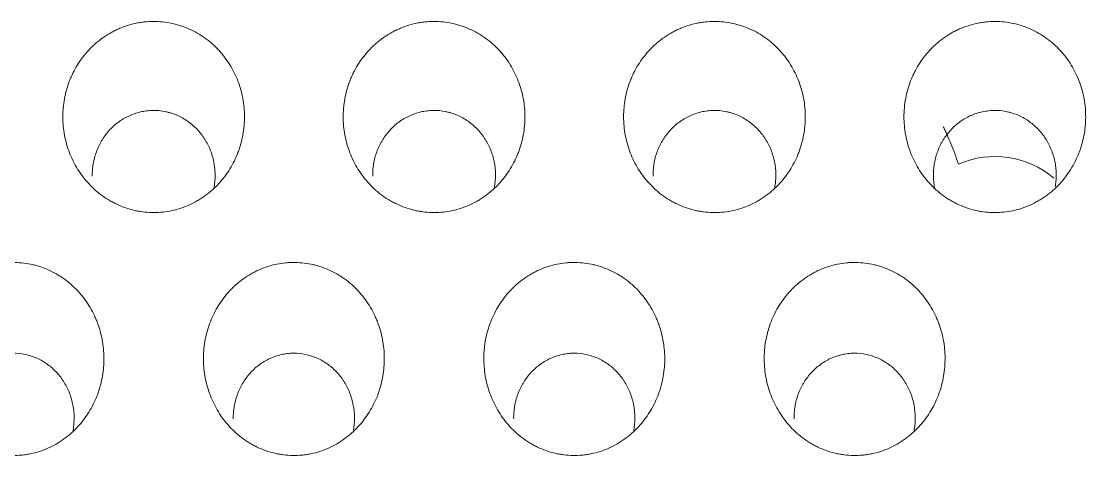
# Model space of a CAD drawing. Header units: millimetres. Extents: x 70151 to 230897, y 35202 to 113211.
# Drawn here: x 178834.24 to 178845.58, y 69169.37 to 69174 of the extents above; entities that cross this region are included whole.
import ezdxf

# ---------------------------------------------------------------- set-up
doc = ezdxf.new("R2010")
doc.units = ezdxf.units.MM
doc.header["$LTSCALE"] = 50
doc.layers.add('2-con', color=2, linetype='Continuous')
doc.layers.add('mark-B', color=2, linetype='Continuous', lineweight=20)

# ---------------------------------------------------------------- blocks, each defined once
blk = doc.blocks.new('무풍1WAY 대형')
at = {"layer": 'mark-B'}
blk.add_ellipse((-189.697, -412.084), major_axis=(0, -1.029), ratio=0.971746, start_param=5.601862, end_param=6.680396, dxfattribs=at)
for points, knots in [([(-187.44, -410.329), (-187.401, -410.383), (-187.369, -410.439), (-187.314, -410.556), (-187.292, -410.617), (-187.258, -410.744), (-187.248, -410.808), (-187.24, -410.905), (-187.239, -410.938), (-187.24, -410.987), (-187.24, -411.003), (-187.242, -411.036), (-187.243, -411.052), (-187.251, -411.133), (-187.264, -411.197), (-187.291, -411.29), (-187.301, -411.321), (-187.325, -411.382), (-187.338, -411.412), (-187.382, -411.5), (-187.416, -411.555), (-187.475, -411.632), (-187.496, -411.657), (-187.53, -411.693), (-187.541, -411.705), (-187.565, -411.727), (-187.577, -411.739), (-187.638, -411.792), (-187.691, -411.83), (-187.761, -411.87), (-187.776, -411.878), (-187.805, -411.893), (-187.82, -411.9), (-187.865, -411.92), (-187.896, -411.931), (-187.988, -411.961), (-188.052, -411.974), (-188.134, -411.981), (-188.151, -411.983), (-188.183, -411.984), (-188.2, -411.984), (-188.249, -411.983), (-188.313, -411.979), (-188.378, -411.968), (-188.426, -411.956), (-188.442, -411.952), (-188.473, -411.943), (-188.489, -411.938), (-188.566, -411.911), (-188.625, -411.883), (-188.695, -411.841), (-188.709, -411.832), (-188.736, -411.814), (-188.776, -411.785), (-188.838, -411.733), (-188.883, -411.686), (-188.927, -411.637), (-188.947, -411.611), (-189.005, -411.532), (-189.038, -411.476), (-189.072, -411.402), (-189.079, -411.387), (-189.091, -411.357), (-189.097, -411.342), (-189.114, -411.295), (-189.124, -411.264), (-189.148, -411.17), (-189.159, -411.106), (-189.166, -411.008), (-189.167, -410.975), (-189.166, -410.91), (-189.164, -410.877), (-189.154, -410.781), (-189.142, -410.717), (-189.119, -410.638), (-189.114, -410.622), (-189.104, -410.591), (-189.087, -410.545), (-189.067, -410.501), (-189.024, -410.414), (-188.989, -410.359), (-188.93, -410.28), (-188.908, -410.255), (-188.864, -410.208), (-188.818, -410.162), (-188.767, -410.122), (-188.727, -410.093), (-188.714, -410.084), (-188.686, -410.066), (-188.672, -410.057), (-188.601, -410.017), (-188.542, -409.99), (-188.449, -409.96), (-188.417, -409.952), (-188.369, -409.942), (-188.353, -409.939), (-188.32, -409.934), (-188.304, -409.932), (-188.223, -409.925), (-188.158, -409.925), (-188.076, -409.936), (-188.06, -409.938), (-188.028, -409.944), (-187.98, -409.954), (-187.902, -409.977), (-187.841, -410.002), (-187.797, -410.023), (-187.782, -410.03), (-187.753, -410.046), (-187.739, -410.054), (-187.669, -410.097), (-187.618, -410.137), (-187.546, -410.204), (-187.523, -410.227), (-187.48, -410.277), (-187.459, -410.302), (-187.44, -410.329)], [0, 0, 0, 0, 0.03125, 0.03125, 0.0625, 0.0625, 0.09375, 0.09375, 0.109375, 0.109375, 0.117188, 0.117188, 0.125, 0.125, 0.15625, 0.15625, 0.171875, 0.171875, 0.1875, 0.1875, 0.21875, 0.21875, 0.234375, 0.234375, 0.242188, 0.242188, 0.25, 0.25, 0.28125, 0.28125, 0.289063, 0.289063, 0.296875, 0.296875, 0.3125, 0.3125, 0.34375, 0.34375, 0.351563, 0.351563, 0.359375, 0.359375, 0.375, 0.390625, 0.390625, 0.398438, 0.398438, 0.40625, 0.40625, 0.4375, 0.4375, 0.445313, 0.445313, 0.453125, 0.46875, 0.484375, 0.484375, 0.5, 0.5, 0.53125, 0.53125, 0.539063, 0.539063, 0.546875, 0.546875, 0.5625, 0.5625, 0.59375, 0.59375, 0.609375, 0.609375, 0.625, 0.625, 0.65625, 0.65625, 0.664063, 0.664063, 0.671875, 0.6875, 0.6875, 0.71875, 0.71875, 0.734375, 0.734375, 0.75, 0.765625, 0.765625, 0.773437, 0.773437, 0.78125, 0.78125, 0.8125, 0.8125, 0.828125, 0.828125, 0.835937, 0.835937, 0.84375, 0.84375, 0.875, 0.875, 0.882812, 0.882812, 0.890625, 0.90625, 0.921875, 0.921875, 0.929687, 0.929687, 0.9375, 0.9375, 0.96875, 0.96875, 0.984375, 0.984375, 1, 1, 1, 1]), ([(-184.452, -410.329), (-184.414, -410.383), (-184.381, -410.439), (-184.326, -410.556), (-184.304, -410.617), (-184.271, -410.744), (-184.26, -410.808), (-184.253, -410.905), (-184.252, -410.938), (-184.252, -410.987), (-184.253, -411.003), (-184.254, -411.036), (-184.256, -411.052), (-184.264, -411.133), (-184.276, -411.197), (-184.303, -411.29), (-184.313, -411.321), (-184.337, -411.382), (-184.35, -411.412), (-184.394, -411.5), (-184.429, -411.555), (-184.488, -411.632), (-184.509, -411.657), (-184.542, -411.693), (-184.554, -411.705), (-184.577, -411.727), (-184.589, -411.739), (-184.65, -411.792), (-184.703, -411.83), (-184.774, -411.87), (-184.788, -411.878), (-184.818, -411.893), (-184.832, -411.9), (-184.878, -411.92), (-184.908, -411.931), (-185.001, -411.961), (-185.065, -411.974), (-185.147, -411.981), (-185.163, -411.983), (-185.196, -411.984), (-185.212, -411.984), (-185.261, -411.983), (-185.326, -411.979), (-185.39, -411.968), (-185.438, -411.956), (-185.454, -411.952), (-185.486, -411.943), (-185.501, -411.938), (-185.578, -411.911), (-185.637, -411.883), (-185.707, -411.841), (-185.721, -411.832), (-185.748, -411.814), (-185.788, -411.785), (-185.85, -411.733), (-185.896, -411.686), (-185.939, -411.637), (-185.96, -411.611), (-186.017, -411.532), (-186.05, -411.476), (-186.085, -411.402), (-186.091, -411.387), (-186.104, -411.357), (-186.11, -411.342), (-186.126, -411.295), (-186.136, -411.264), (-186.161, -411.17), (-186.171, -411.106), (-186.179, -411.008), (-186.18, -410.975), (-186.179, -410.91), (-186.177, -410.877), (-186.167, -410.781), (-186.154, -410.717), (-186.132, -410.638), (-186.127, -410.622), (-186.116, -410.591), (-186.099, -410.545), (-186.08, -410.501), (-186.036, -410.414), (-186.002, -410.359), (-185.942, -410.28), (-185.921, -410.255), (-185.877, -410.208), (-185.83, -410.162), (-185.78, -410.122), (-185.74, -410.093), (-185.726, -410.084), (-185.699, -410.066), (-185.685, -410.057), (-185.614, -410.017), (-185.554, -409.99), (-185.461, -409.96), (-185.43, -409.952), (-185.381, -409.942), (-185.365, -409.939), (-185.333, -409.934), (-185.316, -409.932), (-185.235, -409.925), (-185.17, -409.925), (-185.089, -409.936), (-185.073, -409.938), (-185.04, -409.944), (-184.992, -409.954), (-184.914, -409.977), (-184.854, -410.002), (-184.809, -410.023), (-184.795, -410.03), (-184.766, -410.046), (-184.751, -410.054), (-184.682, -410.097), (-184.63, -410.137), (-184.558, -410.204), (-184.535, -410.227), (-184.492, -410.277), (-184.472, -410.302), (-184.452, -410.329)], [0, 0, 0, 0, 0.03125, 0.03125, 0.0625, 0.0625, 0.09375, 0.09375, 0.109375, 0.109375, 0.117188, 0.117188, 0.125, 0.125, 0.15625, 0.15625, 0.171875, 0.171875, 0.1875, 0.1875, 0.21875, 0.21875, 0.234375, 0.234375, 0.242188, 0.242188, 0.25, 0.25, 0.28125, 0.28125, 0.289063, 0.289063, 0.296875, 0.296875, 0.3125, 0.3125, 0.34375, 0.34375, 0.351563, 0.351563, 0.359375, 0.359375, 0.375, 0.390625, 0.390625, 0.398438, 0.398438, 0.40625, 0.40625, 0.4375, 0.4375, 0.445313, 0.445313, 0.453125, 0.46875, 0.484375, 0.484375, 0.5, 0.5, 0.53125, 0.53125, 0.539063, 0.539063, 0.546875, 0.546875, 0.5625, 0.5625, 0.59375, 0.59375, 0.609375, 0.609375, 0.625, 0.625, 0.65625, 0.65625, 0.664062, 0.664062, 0.671875, 0.6875, 0.6875, 0.71875, 0.71875, 0.734375, 0.734375, 0.75, 0.765625, 0.765625, 0.773437, 0.773437, 0.78125, 0.78125, 0.8125, 0.8125, 0.828125, 0.828125, 0.835937, 0.835937, 0.84375, 0.84375, 0.875, 0.875, 0.882812, 0.882812, 0.890625, 0.90625, 0.921875, 0.921875, 0.929687, 0.929687, 0.9375, 0.9375, 0.96875, 0.96875, 0.984375, 0.984375, 1, 1, 1, 1]), ([(-181.465, -410.329), (-181.426, -410.383), (-181.394, -410.439), (-181.339, -410.556), (-181.317, -410.617), (-181.283, -410.744), (-181.273, -410.808), (-181.265, -410.905), (-181.264, -410.938), (-181.265, -410.987), (-181.265, -411.003), (-181.267, -411.036), (-181.268, -411.052), (-181.276, -411.133), (-181.289, -411.197), (-181.315, -411.29), (-181.326, -411.321), (-181.35, -411.382), (-181.363, -411.412), (-181.407, -411.5), (-181.441, -411.555), (-181.5, -411.632), (-181.521, -411.657), (-181.555, -411.693), (-181.566, -411.705), (-181.59, -411.727), (-181.602, -411.739), (-181.663, -411.792), (-181.715, -411.83), (-181.786, -411.87), (-181.801, -411.878), (-181.83, -411.893), (-181.845, -411.9), (-181.89, -411.92), (-181.921, -411.931), (-182.013, -411.961), (-182.077, -411.974), (-182.159, -411.981), (-182.176, -411.983), (-182.208, -411.984), (-182.225, -411.984), (-182.273, -411.983), (-182.338, -411.979), (-182.403, -411.968), (-182.451, -411.956), (-182.467, -411.952), (-182.498, -411.943), (-182.514, -411.938), (-182.591, -411.911), (-182.649, -411.883), (-182.72, -411.841), (-182.733, -411.832), (-182.761, -411.814), (-182.801, -411.785), (-182.863, -411.733), (-182.908, -411.686), (-182.952, -411.637), (-182.972, -411.611), (-183.03, -411.532), (-183.063, -411.476), (-183.097, -411.402), (-183.104, -411.387), (-183.116, -411.357), (-183.122, -411.342), (-183.139, -411.295), (-183.149, -411.264), (-183.173, -411.17), (-183.184, -411.106), (-183.191, -411.008), (-183.192, -410.975), (-183.191, -410.91), (-183.189, -410.877), (-183.179, -410.781), (-183.167, -410.717), (-183.144, -410.638), (-183.139, -410.622), (-183.129, -410.591), (-183.112, -410.545), (-183.092, -410.501), (-183.048, -410.414), (-183.014, -410.359), (-182.954, -410.28), (-182.933, -410.255), (-182.889, -410.208), (-182.843, -410.162), (-182.792, -410.122), (-182.752, -410.093), (-182.739, -410.084), (-182.711, -410.066), (-182.697, -410.057), (-182.626, -410.017), (-182.567, -409.99), (-182.474, -409.96), (-182.442, -409.952), (-182.394, -409.942), (-182.378, -409.939), (-182.345, -409.934), (-182.329, -409.932), (-182.248, -409.925), (-182.183, -409.925), (-182.101, -409.936), (-182.085, -409.938), (-182.053, -409.944), (-182.005, -409.954), (-181.926, -409.977), (-181.866, -410.002), (-181.822, -410.023), (-181.807, -410.03), (-181.778, -410.046), (-181.764, -410.054), (-181.694, -410.097), (-181.643, -410.137), (-181.571, -410.204), (-181.548, -410.227), (-181.504, -410.277), (-181.484, -410.302), (-181.465, -410.329)], [0, 0, 0, 0, 0.03125, 0.03125, 0.0625, 0.0625, 0.09375, 0.09375, 0.109375, 0.109375, 0.117188, 0.117188, 0.125, 0.125, 0.15625, 0.15625, 0.171875, 0.171875, 0.1875, 0.1875, 0.21875, 0.21875, 0.234375, 0.234375, 0.242188, 0.242188, 0.25, 0.25, 0.28125, 0.28125, 0.289063, 0.289063, 0.296875, 0.296875, 0.3125, 0.3125, 0.34375, 0.34375, 0.351563, 0.351563, 0.359375, 0.359375, 0.375, 0.390625, 0.390625, 0.398438, 0.398438, 0.40625, 0.40625, 0.4375, 0.4375, 0.445313, 0.445313, 0.453125, 0.46875, 0.484375, 0.484375, 0.5, 0.5, 0.53125, 0.53125, 0.539063, 0.539063, 0.546875, 0.546875, 0.5625, 0.5625, 0.59375, 0.59375, 0.609375, 0.609375, 0.625, 0.625, 0.65625, 0.65625, 0.664063, 0.664063, 0.671875, 0.6875, 0.6875, 0.71875, 0.71875, 0.734375, 0.734375, 0.75, 0.765625, 0.765625, 0.773438, 0.773438, 0.78125, 0.78125, 0.8125, 0.8125, 0.828125, 0.828125, 0.835938, 0.835938, 0.84375, 0.84375, 0.875, 0.875, 0.882813, 0.882813, 0.890625, 0.90625, 0.921875, 0.921875, 0.929688, 0.929688, 0.9375, 0.9375, 0.96875, 0.96875, 0.984375, 0.984375, 1, 1, 1, 1]), ([(-178.477, -410.329), (-178.439, -410.383), (-178.406, -410.439), (-178.351, -410.556), (-178.329, -410.617), (-178.296, -410.744), (-178.285, -410.808), (-178.278, -410.905), (-178.276, -410.938), (-178.277, -410.987), (-178.278, -411.003), (-178.279, -411.036), (-178.281, -411.052), (-178.289, -411.133), (-178.301, -411.197), (-178.328, -411.29), (-178.338, -411.321), (-178.362, -411.382), (-178.375, -411.412), (-178.419, -411.5), (-178.453, -411.555), (-178.513, -411.632), (-178.534, -411.657), (-178.567, -411.693), (-178.579, -411.705), (-178.602, -411.727), (-178.614, -411.739), (-178.675, -411.792), (-178.728, -411.83), (-178.799, -411.87), (-178.813, -411.878), (-178.842, -411.893), (-178.857, -411.9), (-178.902, -411.92), (-178.933, -411.931), (-179.026, -411.961), (-179.09, -411.974), (-179.172, -411.981), (-179.188, -411.983), (-179.221, -411.984), (-179.237, -411.984), (-179.286, -411.983), (-179.351, -411.979), (-179.415, -411.968), (-179.463, -411.956), (-179.479, -411.952), (-179.511, -411.943), (-179.526, -411.938), (-179.603, -411.911), (-179.662, -411.883), (-179.732, -411.841), (-179.746, -411.832), (-179.773, -411.814), (-179.813, -411.785), (-179.875, -411.733), (-179.921, -411.686), (-179.964, -411.637), (-179.985, -411.611), (-180.042, -411.532), (-180.075, -411.476), (-180.11, -411.402), (-180.116, -411.387), (-180.129, -411.357), (-180.135, -411.342), (-180.151, -411.295), (-180.161, -411.264), (-180.185, -411.17), (-180.196, -411.106), (-180.203, -411.008), (-180.204, -410.975), (-180.204, -410.91), (-180.202, -410.877), (-180.192, -410.781), (-180.179, -410.717), (-180.156, -410.638), (-180.152, -410.622), (-180.141, -410.591), (-180.124, -410.545), (-180.104, -410.501), (-180.061, -410.414), (-180.027, -410.359), (-179.967, -410.28), (-179.946, -410.255), (-179.902, -410.208), (-179.855, -410.162), (-179.804, -410.122), (-179.765, -410.093), (-179.751, -410.084), (-179.724, -410.066), (-179.71, -410.057), (-179.638, -410.017), (-179.579, -409.99), (-179.486, -409.96), (-179.455, -409.952), (-179.406, -409.942), (-179.39, -409.939), (-179.358, -409.934), (-179.341, -409.932), (-179.26, -409.925), (-179.195, -409.925), (-179.114, -409.936), (-179.097, -409.938), (-179.065, -409.944), (-179.017, -409.954), (-178.939, -409.977), (-178.879, -410.002), (-178.834, -410.023), (-178.82, -410.03), (-178.791, -410.046), (-178.776, -410.054), (-178.707, -410.097), (-178.655, -410.137), (-178.583, -410.204), (-178.56, -410.227), (-178.517, -410.277), (-178.496, -410.302), (-178.477, -410.329)], [0, 0, 0, 0, 0.03125, 0.03125, 0.0625, 0.0625, 0.09375, 0.09375, 0.109375, 0.109375, 0.117188, 0.117188, 0.125, 0.125, 0.15625, 0.15625, 0.171875, 0.171875, 0.1875, 0.1875, 0.21875, 0.21875, 0.234375, 0.234375, 0.242188, 0.242188, 0.25, 0.25, 0.28125, 0.28125, 0.289063, 0.289063, 0.296875, 0.296875, 0.3125, 0.3125, 0.34375, 0.34375, 0.351563, 0.351563, 0.359375, 0.359375, 0.375, 0.390625, 0.390625, 0.398438, 0.398438, 0.40625, 0.40625, 0.4375, 0.4375, 0.445313, 0.445313, 0.453125, 0.46875, 0.484375, 0.484375, 0.5, 0.5, 0.53125, 0.53125, 0.539062, 0.539062, 0.546875, 0.546875, 0.5625, 0.5625, 0.59375, 0.59375, 0.609375, 0.609375, 0.625, 0.625, 0.65625, 0.65625, 0.664062, 0.664062, 0.671875, 0.6875, 0.6875, 0.71875, 0.71875, 0.734375, 0.734375, 0.75, 0.765625, 0.765625, 0.773437, 0.773437, 0.78125, 0.78125, 0.8125, 0.8125, 0.828125, 0.828125, 0.835937, 0.835937, 0.84375, 0.84375, 0.875, 0.875, 0.882812, 0.882812, 0.890625, 0.90625, 0.921875, 0.921875, 0.929687, 0.929687, 0.9375, 0.9375, 0.96875, 0.96875, 0.984375, 0.984375, 1, 1, 1, 1]), ([(-187.557, -410.318), (-187.557, -410.34), (-187.558, -410.362), (-187.561, -410.406), (-187.564, -410.428), (-187.575, -410.493), (-187.586, -410.535), (-187.608, -410.597), (-187.617, -410.617), (-187.631, -410.647), (-187.636, -410.657), (-187.646, -410.676), (-187.651, -410.686), (-187.679, -410.733), (-187.705, -410.768), (-187.749, -410.818), (-187.764, -410.833), (-187.796, -410.863), (-187.83, -410.891), (-187.875, -410.922), (-187.904, -410.938), (-187.923, -410.949), (-187.933, -410.954), (-187.983, -410.977), (-188.024, -410.991), (-188.078, -411.004), (-188.088, -411.006), (-188.11, -411.01), (-188.121, -411.011), (-188.154, -411.015), (-188.176, -411.017), (-188.241, -411.017), (-188.285, -411.013), (-188.35, -410.999), (-188.371, -410.993), (-188.413, -410.98), (-188.453, -410.964), (-188.492, -410.944), (-188.53, -410.922), (-188.549, -410.91), (-188.602, -410.871), (-188.634, -410.842), (-188.679, -410.794), (-188.693, -410.777), (-188.713, -410.751), (-188.719, -410.742), (-188.731, -410.724), (-188.737, -410.715), (-188.766, -410.668), (-188.785, -410.629), (-188.809, -410.568), (-188.815, -410.547), (-188.827, -410.505), (-188.832, -410.483), (-188.844, -410.419), (-188.849, -410.376), (-188.849, -410.321), (-188.849, -410.31), (-188.848, -410.288), (-188.847, -410.277), (-188.845, -410.244), (-188.842, -410.222), (-188.838, -410.198), (-188.837, -410.196), (-188.837, -410.194)], [0, 0, 0, 0, 0.029318, 0.029318, 0.058636, 0.058636, 0.117271, 0.117271, 0.146589, 0.146589, 0.161248, 0.161248, 0.175907, 0.175907, 0.234542, 0.234542, 0.26386, 0.26386, 0.293178, 0.322495, 0.337154, 0.337154, 0.351813, 0.351813, 0.410449, 0.410449, 0.425107, 0.425107, 0.439766, 0.439766, 0.469084, 0.469084, 0.52772, 0.52772, 0.557037, 0.557037, 0.586355, 0.615673, 0.615673, 0.644991, 0.644991, 0.703626, 0.703626, 0.732944, 0.732944, 0.747603, 0.747603, 0.762262, 0.762262, 0.820897, 0.820897, 0.850215, 0.850215, 0.879533, 0.879533, 0.938168, 0.938168, 0.952827, 0.952827, 0.967486, 0.967486, 0.996804, 0.996804, 1, 1, 1, 1]), ([(-184.57, -410.318), (-184.569, -410.34), (-184.57, -410.362), (-184.574, -410.406), (-184.576, -410.428), (-184.587, -410.493), (-184.598, -410.535), (-184.621, -410.597), (-184.629, -410.617), (-184.643, -410.647), (-184.648, -410.657), (-184.658, -410.676), (-184.664, -410.686), (-184.692, -410.733), (-184.717, -410.768), (-184.761, -410.818), (-184.776, -410.833), (-184.809, -410.863), (-184.842, -410.891), (-184.888, -410.922), (-184.916, -410.938), (-184.936, -410.949), (-184.946, -410.954), (-184.995, -410.977), (-185.037, -410.991), (-185.09, -411.004), (-185.101, -411.006), (-185.123, -411.01), (-185.134, -411.011), (-185.166, -411.015), (-185.188, -411.017), (-185.254, -411.017), (-185.297, -411.013), (-185.362, -410.999), (-185.384, -410.993), (-185.425, -410.98), (-185.466, -410.964), (-185.505, -410.944), (-185.543, -410.922), (-185.561, -410.91), (-185.615, -410.871), (-185.647, -410.842), (-185.691, -410.794), (-185.705, -410.777), (-185.725, -410.751), (-185.732, -410.742), (-185.744, -410.724), (-185.75, -410.715), (-185.778, -410.668), (-185.798, -410.629), (-185.821, -410.568), (-185.828, -410.547), (-185.84, -410.505), (-185.845, -410.483), (-185.857, -410.419), (-185.861, -410.376), (-185.861, -410.321), (-185.861, -410.31), (-185.86, -410.288), (-185.86, -410.277), (-185.857, -410.244), (-185.854, -410.222), (-185.85, -410.198), (-185.85, -410.196), (-185.849, -410.194)], [0, 0, 0, 0, 0.029318, 0.029318, 0.058636, 0.058636, 0.117271, 0.117271, 0.146589, 0.146589, 0.161248, 0.161248, 0.175907, 0.175907, 0.234542, 0.234542, 0.26386, 0.26386, 0.293178, 0.322495, 0.337154, 0.337154, 0.351813, 0.351813, 0.410449, 0.410449, 0.425107, 0.425107, 0.439766, 0.439766, 0.469084, 0.469084, 0.52772, 0.52772, 0.557037, 0.557037, 0.586355, 0.615673, 0.615673, 0.644991, 0.644991, 0.703626, 0.703626, 0.732944, 0.732944, 0.747603, 0.747603, 0.762262, 0.762262, 0.820897, 0.820897, 0.850215, 0.850215, 0.879533, 0.879533, 0.938168, 0.938168, 0.952827, 0.952827, 0.967486, 0.967486, 0.996804, 0.996804, 1, 1, 1, 1]), ([(-181.582, -410.318), (-181.582, -410.34), (-181.583, -410.362), (-181.586, -410.406), (-181.589, -410.428), (-181.6, -410.493), (-181.611, -410.535), (-181.633, -410.597), (-181.642, -410.617), (-181.656, -410.647), (-181.661, -410.657), (-181.671, -410.676), (-181.676, -410.686), (-181.704, -410.733), (-181.73, -410.768), (-181.773, -410.818), (-181.789, -410.833), (-181.821, -410.863), (-181.855, -410.891), (-181.9, -410.922), (-181.929, -410.938), (-181.948, -410.949), (-181.958, -410.954), (-182.008, -410.977), (-182.049, -410.991), (-182.103, -411.004), (-182.113, -411.006), (-182.135, -411.01), (-182.146, -411.011), (-182.179, -411.015), (-182.201, -411.017), (-182.266, -411.017), (-182.31, -411.013), (-182.375, -410.999), (-182.396, -410.993), (-182.438, -410.98), (-182.478, -410.964), (-182.517, -410.944), (-182.555, -410.922), (-182.574, -410.91), (-182.627, -410.871), (-182.659, -410.842), (-182.704, -410.794), (-182.718, -410.777), (-182.738, -410.751), (-182.744, -410.742), (-182.756, -410.724), (-182.762, -410.715), (-182.791, -410.668), (-182.81, -410.629), (-182.833, -410.568), (-182.84, -410.547), (-182.852, -410.505), (-182.857, -410.483), (-182.869, -410.419), (-182.873, -410.376), (-182.874, -410.321), (-182.874, -410.31), (-182.873, -410.288), (-182.872, -410.277), (-182.87, -410.244), (-182.867, -410.222), (-182.863, -410.198), (-182.862, -410.196), (-182.862, -410.194)], [0, 0, 0, 0, 0.029318, 0.029318, 0.058636, 0.058636, 0.117271, 0.117271, 0.146589, 0.146589, 0.161248, 0.161248, 0.175907, 0.175907, 0.234542, 0.234542, 0.26386, 0.26386, 0.293178, 0.322495, 0.337154, 0.337154, 0.351813, 0.351813, 0.410449, 0.410449, 0.425107, 0.425107, 0.439766, 0.439766, 0.469084, 0.469084, 0.52772, 0.52772, 0.557037, 0.557037, 0.586355, 0.615673, 0.615673, 0.644991, 0.644991, 0.703626, 0.703626, 0.732944, 0.732944, 0.747603, 0.747603, 0.762262, 0.762262, 0.820897, 0.820897, 0.850215, 0.850215, 0.879533, 0.879533, 0.938168, 0.938168, 0.952827, 0.952827, 0.967486, 0.967486, 0.996804, 0.996804, 1, 1, 1, 1]), ([(-178.595, -410.318), (-178.594, -410.34), (-178.595, -410.362), (-178.599, -410.406), (-178.601, -410.428), (-178.612, -410.493), (-178.623, -410.535), (-178.646, -410.597), (-178.654, -410.617), (-178.668, -410.647), (-178.673, -410.657), (-178.683, -410.676), (-178.689, -410.686), (-178.717, -410.733), (-178.742, -410.768), (-178.786, -410.818), (-178.801, -410.833), (-178.834, -410.863), (-178.867, -410.891), (-178.912, -410.922), (-178.941, -410.938), (-178.961, -410.949), (-178.97, -410.954), (-179.02, -410.977), (-179.062, -410.991), (-179.115, -411.004), (-179.126, -411.006), (-179.147, -411.01), (-179.158, -411.011), (-179.191, -411.015), (-179.213, -411.017), (-179.279, -411.017), (-179.322, -411.013), (-179.387, -410.999), (-179.409, -410.993), (-179.45, -410.98), (-179.491, -410.964), (-179.53, -410.944), (-179.568, -410.922), (-179.586, -410.91), (-179.639, -410.871), (-179.672, -410.842), (-179.716, -410.794), (-179.73, -410.777), (-179.75, -410.751), (-179.756, -410.742), (-179.769, -410.724), (-179.775, -410.715), (-179.803, -410.668), (-179.822, -410.629), (-179.846, -410.568), (-179.853, -410.547), (-179.865, -410.505), (-179.87, -410.483), (-179.882, -410.419), (-179.886, -410.376), (-179.886, -410.321), (-179.886, -410.31), (-179.885, -410.288), (-179.885, -410.277), (-179.882, -410.244), (-179.879, -410.222), (-179.875, -410.198), (-179.875, -410.196), (-179.874, -410.194)], [0, 0, 0, 0, 0.029318, 0.029318, 0.058636, 0.058636, 0.117271, 0.117271, 0.146589, 0.146589, 0.161248, 0.161248, 0.175907, 0.175907, 0.234542, 0.234542, 0.26386, 0.26386, 0.293178, 0.322495, 0.337154, 0.337154, 0.351813, 0.351813, 0.410449, 0.410449, 0.425107, 0.425107, 0.439766, 0.439766, 0.469084, 0.469084, 0.52772, 0.52772, 0.557037, 0.557037, 0.586355, 0.615673, 0.615673, 0.644991, 0.644991, 0.703626, 0.703626, 0.732944, 0.732944, 0.747603, 0.747603, 0.762262, 0.762262, 0.820897, 0.820897, 0.850215, 0.850215, 0.879533, 0.879533, 0.938168, 0.938168, 0.952827, 0.952827, 0.967486, 0.967486, 0.996804, 0.996804, 1, 1, 1, 1]), ([(-188.923, -412.924), (-188.885, -412.977), (-188.853, -413.033), (-188.799, -413.15), (-188.777, -413.211), (-188.753, -413.306), (-188.747, -413.338), (-188.737, -413.402), (-188.73, -413.466), (-188.728, -413.531), (-188.729, -413.58), (-188.73, -413.596), (-188.733, -413.629), (-188.734, -413.645), (-188.744, -413.726), (-188.757, -413.789), (-188.785, -413.881), (-188.796, -413.912), (-188.815, -413.957), (-188.822, -413.972), (-188.836, -414.002), (-188.843, -414.016), (-188.881, -414.088), (-188.916, -414.142), (-188.977, -414.218), (-188.999, -414.242), (-189.033, -414.277), (-189.045, -414.288), (-189.069, -414.31), (-189.081, -414.321), (-189.143, -414.373), (-189.197, -414.409), (-189.269, -414.448), (-189.283, -414.455), (-189.313, -414.469), (-189.328, -414.476), (-189.373, -414.495), (-189.435, -414.516), (-189.498, -414.531), (-189.546, -414.54), (-189.562, -414.542), (-189.594, -414.547), (-189.61, -414.548), (-189.692, -414.555), (-189.757, -414.553), (-189.854, -414.539), (-189.886, -414.533), (-189.934, -414.522), (-189.95, -414.517), (-189.981, -414.508), (-189.996, -414.503), (-190.073, -414.475), (-190.131, -414.447), (-190.201, -414.404), (-190.215, -414.395), (-190.242, -414.377), (-190.282, -414.348), (-190.343, -414.295), (-190.388, -414.249), (-190.431, -414.2), (-190.452, -414.174), (-190.509, -414.095), (-190.541, -414.039), (-190.582, -413.95), (-190.594, -413.92), (-190.616, -413.858), (-190.625, -413.827), (-190.649, -413.733), (-190.659, -413.669), (-190.665, -413.572), (-190.665, -413.539), (-190.664, -413.474), (-190.661, -413.442), (-190.65, -413.345), (-190.636, -413.282), (-190.612, -413.204), (-190.607, -413.189), (-190.596, -413.158), (-190.578, -413.112), (-190.544, -413.039), (-190.511, -412.984), (-190.475, -412.929), (-190.456, -412.903), (-190.395, -412.826), (-190.349, -412.78), (-190.275, -412.717), (-190.249, -412.698), (-190.209, -412.67), (-190.195, -412.661), (-190.167, -412.644), (-190.153, -412.636), (-190.081, -412.597), (-190.021, -412.572), (-189.928, -412.544), (-189.896, -412.537), (-189.831, -412.525), (-189.799, -412.521), (-189.702, -412.513), (-189.637, -412.515), (-189.555, -412.526), (-189.539, -412.529), (-189.507, -412.535), (-189.459, -412.546), (-189.381, -412.57), (-189.322, -412.595), (-189.277, -412.616), (-189.263, -412.624), (-189.234, -412.64), (-189.22, -412.648), (-189.151, -412.691), (-189.099, -412.731), (-189.028, -412.798), (-189.005, -412.822), (-188.962, -412.871), (-188.942, -412.897), (-188.923, -412.924)], [0, 0, 0, 0, 0.03125, 0.03125, 0.0625, 0.0625, 0.078125, 0.078125, 0.09375, 0.109375, 0.109375, 0.117188, 0.117188, 0.125, 0.125, 0.15625, 0.15625, 0.171875, 0.171875, 0.179688, 0.179688, 0.1875, 0.1875, 0.21875, 0.21875, 0.234375, 0.234375, 0.242188, 0.242188, 0.25, 0.25, 0.28125, 0.28125, 0.289063, 0.289063, 0.296875, 0.296875, 0.3125, 0.328125, 0.328125, 0.335937, 0.335937, 0.34375, 0.34375, 0.375, 0.375, 0.390625, 0.390625, 0.398437, 0.398437, 0.40625, 0.40625, 0.4375, 0.4375, 0.445312, 0.445312, 0.453125, 0.46875, 0.484375, 0.484375, 0.5, 0.5, 0.53125, 0.53125, 0.546875, 0.546875, 0.5625, 0.5625, 0.59375, 0.59375, 0.609375, 0.609375, 0.625, 0.625, 0.65625, 0.65625, 0.664062, 0.664062, 0.671875, 0.6875, 0.703125, 0.703125, 0.71875, 0.71875, 0.75, 0.75, 0.765625, 0.765625, 0.773437, 0.773437, 0.78125, 0.78125, 0.8125, 0.8125, 0.828125, 0.828125, 0.84375, 0.84375, 0.875, 0.875, 0.882812, 0.882812, 0.890625, 0.90625, 0.921875, 0.921875, 0.929687, 0.929687, 0.9375, 0.9375, 0.96875, 0.96875, 0.984375, 0.984375, 1, 1, 1, 1]), ([(-185.939, -412.919), (-185.9, -412.972), (-185.868, -413.028), (-185.813, -413.145), (-185.791, -413.206), (-185.767, -413.301), (-185.76, -413.333), (-185.75, -413.397), (-185.742, -413.461), (-185.741, -413.526), (-185.742, -413.574), (-185.742, -413.591), (-185.745, -413.623), (-185.746, -413.639), (-185.755, -413.72), (-185.768, -413.784), (-185.796, -413.876), (-185.807, -413.907), (-185.825, -413.952), (-185.832, -413.967), (-185.846, -413.997), (-185.853, -414.011), (-185.89, -414.083), (-185.926, -414.137), (-185.986, -414.213), (-186.008, -414.238), (-186.042, -414.273), (-186.053, -414.284), (-186.077, -414.307), (-186.089, -414.317), (-186.151, -414.37), (-186.205, -414.406), (-186.276, -414.445), (-186.291, -414.453), (-186.32, -414.467), (-186.335, -414.474), (-186.38, -414.493), (-186.442, -414.515), (-186.505, -414.53), (-186.553, -414.539), (-186.569, -414.542), (-186.601, -414.546), (-186.617, -414.548), (-186.699, -414.555), (-186.764, -414.553), (-186.861, -414.54), (-186.893, -414.534), (-186.941, -414.523), (-186.957, -414.519), (-186.988, -414.509), (-187.004, -414.504), (-187.08, -414.477), (-187.139, -414.45), (-187.209, -414.407), (-187.223, -414.398), (-187.25, -414.38), (-187.29, -414.351), (-187.352, -414.299), (-187.397, -414.253), (-187.429, -414.216), (-187.44, -414.204), (-187.461, -414.178), (-187.47, -414.165), (-187.518, -414.099), (-187.551, -414.043), (-187.592, -413.955), (-187.605, -413.925), (-187.627, -413.864), (-187.636, -413.833), (-187.66, -413.738), (-187.67, -413.675), (-187.677, -413.577), (-187.678, -413.544), (-187.676, -413.479), (-187.674, -413.447), (-187.663, -413.351), (-187.65, -413.288), (-187.626, -413.209), (-187.621, -413.194), (-187.61, -413.163), (-187.593, -413.118), (-187.559, -413.044), (-187.526, -412.988), (-187.5, -412.948), (-187.491, -412.934), (-187.472, -412.908), (-187.462, -412.895), (-187.411, -412.83), (-187.366, -412.784), (-187.292, -412.721), (-187.266, -412.701), (-187.226, -412.673), (-187.212, -412.664), (-187.184, -412.647), (-187.17, -412.639), (-187.099, -412.599), (-187.039, -412.574), (-186.946, -412.546), (-186.914, -412.538), (-186.849, -412.526), (-186.817, -412.521), (-186.72, -412.513), (-186.655, -412.515), (-186.573, -412.526), (-186.557, -412.528), (-186.525, -412.534), (-186.477, -412.544), (-186.399, -412.568), (-186.339, -412.593), (-186.295, -412.614), (-186.28, -412.621), (-186.251, -412.637), (-186.237, -412.645), (-186.168, -412.688), (-186.116, -412.727), (-186.045, -412.794), (-186.022, -412.818), (-185.978, -412.867), (-185.958, -412.893), (-185.939, -412.919)], [0, 0, 0, 0, 0.03125, 0.03125, 0.0625, 0.0625, 0.078125, 0.078125, 0.09375, 0.109375, 0.109375, 0.117187, 0.117187, 0.125, 0.125, 0.15625, 0.15625, 0.171875, 0.171875, 0.179687, 0.179687, 0.1875, 0.1875, 0.21875, 0.21875, 0.234375, 0.234375, 0.242187, 0.242187, 0.25, 0.25, 0.28125, 0.28125, 0.289062, 0.289062, 0.296875, 0.296875, 0.3125, 0.328125, 0.328125, 0.335937, 0.335937, 0.34375, 0.34375, 0.375, 0.375, 0.390625, 0.390625, 0.398437, 0.398437, 0.40625, 0.40625, 0.4375, 0.4375, 0.445312, 0.445312, 0.453125, 0.46875, 0.484375, 0.484375, 0.492187, 0.492187, 0.5, 0.5, 0.53125, 0.53125, 0.546875, 0.546875, 0.5625, 0.5625, 0.59375, 0.59375, 0.609375, 0.609375, 0.625, 0.625, 0.65625, 0.65625, 0.664062, 0.664062, 0.671875, 0.6875, 0.703125, 0.703125, 0.710937, 0.710937, 0.71875, 0.71875, 0.75, 0.75, 0.765625, 0.765625, 0.773437, 0.773437, 0.78125, 0.78125, 0.8125, 0.8125, 0.828125, 0.828125, 0.84375, 0.84375, 0.875, 0.875, 0.882812, 0.882812, 0.890625, 0.90625, 0.921875, 0.921875, 0.929687, 0.929687, 0.9375, 0.9375, 0.96875, 0.96875, 0.984375, 0.984375, 1, 1, 1, 1]), ([(-182.951, -412.919), (-182.913, -412.972), (-182.88, -413.028), (-182.826, -413.145), (-182.804, -413.206), (-182.779, -413.301), (-182.773, -413.333), (-182.762, -413.397), (-182.755, -413.461), (-182.753, -413.526), (-182.754, -413.574), (-182.755, -413.591), (-182.757, -413.623), (-182.758, -413.639), (-182.767, -413.72), (-182.78, -413.784), (-182.809, -413.876), (-182.819, -413.907), (-182.838, -413.952), (-182.844, -413.967), (-182.858, -413.997), (-182.865, -414.011), (-182.903, -414.083), (-182.938, -414.137), (-182.999, -414.213), (-183.02, -414.238), (-183.054, -414.273), (-183.066, -414.284), (-183.09, -414.307), (-183.102, -414.317), (-183.164, -414.37), (-183.217, -414.406), (-183.289, -414.445), (-183.303, -414.453), (-183.333, -414.467), (-183.348, -414.474), (-183.393, -414.493), (-183.454, -414.515), (-183.517, -414.53), (-183.565, -414.539), (-183.581, -414.542), (-183.613, -414.546), (-183.63, -414.548), (-183.712, -414.555), (-183.777, -414.553), (-183.873, -414.54), (-183.905, -414.534), (-183.953, -414.523), (-183.969, -414.519), (-184.001, -414.509), (-184.016, -414.504), (-184.093, -414.477), (-184.151, -414.45), (-184.221, -414.407), (-184.235, -414.398), (-184.262, -414.38), (-184.302, -414.351), (-184.364, -414.299), (-184.41, -414.253), (-184.442, -414.216), (-184.452, -414.204), (-184.473, -414.178), (-184.483, -414.165), (-184.531, -414.099), (-184.563, -414.043), (-184.605, -413.955), (-184.617, -413.925), (-184.639, -413.864), (-184.649, -413.833), (-184.673, -413.738), (-184.683, -413.675), (-184.69, -413.577), (-184.69, -413.544), (-184.689, -413.479), (-184.687, -413.447), (-184.676, -413.351), (-184.663, -413.288), (-184.639, -413.209), (-184.634, -413.194), (-184.623, -413.163), (-184.605, -413.118), (-184.571, -413.044), (-184.539, -412.988), (-184.512, -412.948), (-184.503, -412.934), (-184.484, -412.908), (-184.474, -412.895), (-184.423, -412.83), (-184.378, -412.784), (-184.304, -412.721), (-184.279, -412.701), (-184.238, -412.673), (-184.225, -412.664), (-184.197, -412.647), (-184.183, -412.639), (-184.111, -412.599), (-184.051, -412.574), (-183.958, -412.546), (-183.926, -412.538), (-183.862, -412.526), (-183.829, -412.521), (-183.732, -412.513), (-183.667, -412.515), (-183.586, -412.526), (-183.57, -412.528), (-183.537, -412.534), (-183.489, -412.544), (-183.412, -412.568), (-183.352, -412.593), (-183.307, -412.614), (-183.293, -412.621), (-183.264, -412.637), (-183.25, -412.645), (-183.18, -412.688), (-183.129, -412.727), (-183.057, -412.794), (-183.034, -412.818), (-182.991, -412.867), (-182.97, -412.893), (-182.951, -412.919)], [0, 0, 0, 0, 0.03125, 0.03125, 0.0625, 0.0625, 0.078125, 0.078125, 0.09375, 0.109375, 0.109375, 0.117188, 0.117188, 0.125, 0.125, 0.15625, 0.15625, 0.171875, 0.171875, 0.179688, 0.179688, 0.1875, 0.1875, 0.21875, 0.21875, 0.234375, 0.234375, 0.242188, 0.242188, 0.25, 0.25, 0.28125, 0.28125, 0.289063, 0.289063, 0.296875, 0.296875, 0.3125, 0.328125, 0.328125, 0.335938, 0.335938, 0.34375, 0.34375, 0.375, 0.375, 0.390625, 0.390625, 0.398438, 0.398438, 0.40625, 0.40625, 0.4375, 0.4375, 0.445313, 0.445313, 0.453125, 0.46875, 0.484375, 0.484375, 0.492188, 0.492188, 0.5, 0.5, 0.53125, 0.53125, 0.546875, 0.546875, 0.5625, 0.5625, 0.59375, 0.59375, 0.609375, 0.609375, 0.625, 0.625, 0.65625, 0.65625, 0.664063, 0.664063, 0.671875, 0.6875, 0.703125, 0.703125, 0.710938, 0.710938, 0.71875, 0.71875, 0.75, 0.75, 0.765625, 0.765625, 0.773437, 0.773437, 0.78125, 0.78125, 0.8125, 0.8125, 0.828125, 0.828125, 0.84375, 0.84375, 0.875, 0.875, 0.882813, 0.882813, 0.890625, 0.90625, 0.921875, 0.921875, 0.929687, 0.929687, 0.9375, 0.9375, 0.96875, 0.96875, 0.984375, 0.984375, 1, 1, 1, 1]), ([(-179.964, -412.919), (-179.925, -412.972), (-179.893, -413.028), (-179.838, -413.145), (-179.816, -413.206), (-179.792, -413.301), (-179.785, -413.333), (-179.775, -413.397), (-179.767, -413.461), (-179.766, -413.526), (-179.767, -413.574), (-179.767, -413.591), (-179.769, -413.623), (-179.771, -413.639), (-179.78, -413.72), (-179.793, -413.784), (-179.821, -413.876), (-179.832, -413.907), (-179.85, -413.952), (-179.857, -413.967), (-179.871, -413.997), (-179.878, -414.011), (-179.915, -414.083), (-179.951, -414.137), (-180.011, -414.213), (-180.032, -414.238), (-180.067, -414.273), (-180.078, -414.284), (-180.102, -414.307), (-180.114, -414.317), (-180.176, -414.37), (-180.23, -414.406), (-180.301, -414.445), (-180.316, -414.453), (-180.345, -414.467), (-180.36, -414.474), (-180.405, -414.493), (-180.467, -414.515), (-180.53, -414.53), (-180.577, -414.539), (-180.594, -414.542), (-180.626, -414.546), (-180.642, -414.548), (-180.724, -414.555), (-180.789, -414.553), (-180.886, -414.54), (-180.918, -414.534), (-180.966, -414.523), (-180.982, -414.519), (-181.013, -414.509), (-181.029, -414.504), (-181.105, -414.477), (-181.164, -414.45), (-181.234, -414.407), (-181.248, -414.398), (-181.275, -414.38), (-181.315, -414.351), (-181.377, -414.299), (-181.422, -414.253), (-181.454, -414.216), (-181.465, -414.204), (-181.485, -414.178), (-181.495, -414.165), (-181.543, -414.099), (-181.576, -414.043), (-181.617, -413.955), (-181.63, -413.925), (-181.652, -413.864), (-181.661, -413.833), (-181.685, -413.738), (-181.695, -413.675), (-181.702, -413.577), (-181.703, -413.544), (-181.701, -413.479), (-181.699, -413.447), (-181.688, -413.351), (-181.675, -413.288), (-181.651, -413.209), (-181.646, -413.194), (-181.635, -413.163), (-181.618, -413.118), (-181.584, -413.044), (-181.551, -412.988), (-181.525, -412.948), (-181.515, -412.934), (-181.496, -412.908), (-181.487, -412.895), (-181.436, -412.83), (-181.391, -412.784), (-181.317, -412.721), (-181.291, -412.701), (-181.251, -412.673), (-181.237, -412.664), (-181.209, -412.647), (-181.195, -412.639), (-181.123, -412.599), (-181.064, -412.574), (-180.97, -412.546), (-180.939, -412.538), (-180.874, -412.526), (-180.842, -412.521), (-180.745, -412.513), (-180.68, -412.515), (-180.598, -412.526), (-180.582, -412.528), (-180.55, -412.534), (-180.502, -412.544), (-180.424, -412.568), (-180.364, -412.593), (-180.32, -412.614), (-180.305, -412.621), (-180.276, -412.637), (-180.262, -412.645), (-180.193, -412.688), (-180.141, -412.727), (-180.07, -412.794), (-180.047, -412.818), (-180.003, -412.867), (-179.983, -412.893), (-179.964, -412.919)], [0, 0, 0, 0, 0.03125, 0.03125, 0.0625, 0.0625, 0.078125, 0.078125, 0.09375, 0.109375, 0.109375, 0.117187, 0.117187, 0.125, 0.125, 0.15625, 0.15625, 0.171875, 0.171875, 0.179687, 0.179687, 0.1875, 0.1875, 0.21875, 0.21875, 0.234375, 0.234375, 0.242187, 0.242187, 0.25, 0.25, 0.28125, 0.28125, 0.289062, 0.289062, 0.296875, 0.296875, 0.3125, 0.328125, 0.328125, 0.335937, 0.335937, 0.34375, 0.34375, 0.375, 0.375, 0.390625, 0.390625, 0.398437, 0.398437, 0.40625, 0.40625, 0.4375, 0.4375, 0.445312, 0.445312, 0.453125, 0.46875, 0.484375, 0.484375, 0.492187, 0.492187, 0.5, 0.5, 0.53125, 0.53125, 0.546875, 0.546875, 0.5625, 0.5625, 0.59375, 0.59375, 0.609375, 0.609375, 0.625, 0.625, 0.65625, 0.65625, 0.664062, 0.664062, 0.671875, 0.6875, 0.703125, 0.703125, 0.710937, 0.710937, 0.71875, 0.71875, 0.75, 0.75, 0.765625, 0.765625, 0.773437, 0.773437, 0.78125, 0.78125, 0.8125, 0.8125, 0.828125, 0.828125, 0.84375, 0.84375, 0.875, 0.875, 0.882812, 0.882812, 0.890625, 0.90625, 0.921875, 0.921875, 0.929687, 0.929687, 0.9375, 0.9375, 0.96875, 0.96875, 0.984375, 0.984375, 1, 1, 1, 1]), ([(-190.054, -413.493), (-190.072, -413.48), (-190.09, -413.467), (-190.123, -413.438), (-190.14, -413.423), (-190.185, -413.376), (-190.212, -413.342), (-190.249, -413.286), (-190.26, -413.267), (-190.28, -413.228), (-190.289, -413.208), (-190.314, -413.148), (-190.327, -413.106), (-190.338, -413.052), (-190.34, -413.041), (-190.344, -413.019), (-190.345, -413.008), (-190.349, -412.975), (-190.352, -412.932), (-190.351, -412.877), (-190.348, -412.844), (-190.345, -412.822), (-190.344, -412.811), (-190.342, -412.798), (-190.341, -412.795), (-190.341, -412.792)], [0, 0, 0, 0, 0.08242, 0.08242, 0.16484, 0.16484, 0.329679, 0.329679, 0.412099, 0.412099, 0.494519, 0.494519, 0.659358, 0.659358, 0.700568, 0.700568, 0.741778, 0.741778, 0.824198, 0.906617, 0.947827, 0.947827, 0.989037, 0.989037, 1, 1, 1, 1]), ([(-189.056, -412.776), (-189.055, -412.783), (-189.053, -412.791), (-189.05, -412.809), (-189.049, -412.82), (-189.045, -412.853), (-189.043, -412.875), (-189.042, -412.941), (-189.045, -412.985), (-189.055, -413.05), (-189.059, -413.072), (-189.07, -413.114), (-189.083, -413.156), (-189.103, -413.207), (-189.118, -413.236), (-189.128, -413.256), (-189.133, -413.266), (-189.161, -413.314), (-189.187, -413.349), (-189.23, -413.399), (-189.245, -413.415), (-189.27, -413.437), (-189.278, -413.445), (-189.295, -413.459), (-189.303, -413.466), (-189.347, -413.499), (-189.384, -413.522), (-189.434, -413.546), (-189.444, -413.551), (-189.465, -413.559), (-189.475, -413.563), (-189.506, -413.575), (-189.548, -413.587), (-189.592, -413.595), (-189.635, -413.601), (-189.658, -413.603), (-189.724, -413.605), (-189.768, -413.602), (-189.822, -413.591), (-189.833, -413.589), (-189.854, -413.584), (-189.865, -413.581), (-189.897, -413.572), (-189.918, -413.564), (-189.978, -413.539), (-190.017, -413.518), (-190.054, -413.493)], [0, 0, 0, 0, 0.014591, 0.014591, 0.035557, 0.035557, 0.07749, 0.07749, 0.161354, 0.161354, 0.203286, 0.203286, 0.245219, 0.287151, 0.308117, 0.308117, 0.329083, 0.329083, 0.412948, 0.412948, 0.45488, 0.45488, 0.475846, 0.475846, 0.496813, 0.496813, 0.580677, 0.580677, 0.601643, 0.601643, 0.622609, 0.622609, 0.664542, 0.706474, 0.706474, 0.748406, 0.748406, 0.832271, 0.832271, 0.853237, 0.853237, 0.874203, 0.874203, 0.916135, 0.916135, 1, 1, 1, 1]), ([(-186.055, -412.903), (-186.055, -412.925), (-186.055, -412.947), (-186.059, -412.991), (-186.061, -413.013), (-186.072, -413.078), (-186.083, -413.121), (-186.106, -413.182), (-186.114, -413.203), (-186.129, -413.233), (-186.134, -413.243), (-186.144, -413.262), (-186.149, -413.272), (-186.177, -413.319), (-186.203, -413.354), (-186.247, -413.404), (-186.263, -413.42), (-186.296, -413.449), (-186.329, -413.478), (-186.375, -413.508), (-186.404, -413.525), (-186.423, -413.535), (-186.433, -413.54), (-186.484, -413.563), (-186.525, -413.578), (-186.579, -413.59), (-186.589, -413.592), (-186.611, -413.596), (-186.622, -413.598), (-186.655, -413.602), (-186.677, -413.604), (-186.743, -413.605), (-186.787, -413.601), (-186.842, -413.59), (-186.853, -413.587), (-186.874, -413.582), (-186.885, -413.579), (-186.916, -413.569), (-186.957, -413.554), (-186.997, -413.535), (-187.035, -413.513), (-187.054, -413.501), (-187.108, -413.463), (-187.141, -413.435), (-187.187, -413.387), (-187.201, -413.37), (-187.222, -413.344), (-187.228, -413.335), (-187.241, -413.317), (-187.247, -413.308), (-187.276, -413.262), (-187.296, -413.223), (-187.321, -413.162), (-187.328, -413.141), (-187.34, -413.098), (-187.346, -413.077), (-187.358, -413.012), (-187.363, -412.969), (-187.364, -412.903), (-187.363, -412.881), (-187.36, -412.837), (-187.357, -412.815), (-187.353, -412.79), (-187.352, -412.787), (-187.352, -412.784)], [0, 0, 0, 0, 0.029285, 0.029285, 0.05857, 0.05857, 0.117141, 0.117141, 0.146426, 0.146426, 0.161068, 0.161068, 0.175711, 0.175711, 0.234281, 0.234281, 0.263566, 0.263566, 0.292852, 0.322137, 0.336779, 0.336779, 0.351422, 0.351422, 0.409992, 0.409992, 0.424635, 0.424635, 0.439277, 0.439277, 0.468563, 0.468563, 0.527133, 0.527133, 0.541775, 0.541775, 0.556418, 0.556418, 0.585703, 0.614988, 0.614988, 0.644273, 0.644273, 0.702844, 0.702844, 0.732129, 0.732129, 0.746771, 0.746771, 0.761414, 0.761414, 0.819984, 0.819984, 0.84927, 0.84927, 0.878555, 0.878555, 0.937125, 0.937125, 0.96641, 0.96641, 0.995695, 0.995695, 1, 1, 1, 1]), ([(-183.068, -412.903), (-183.067, -412.925), (-183.068, -412.947), (-183.071, -412.991), (-183.074, -413.013), (-183.085, -413.078), (-183.096, -413.121), (-183.118, -413.182), (-183.127, -413.203), (-183.141, -413.233), (-183.146, -413.243), (-183.156, -413.262), (-183.162, -413.272), (-183.19, -413.319), (-183.216, -413.354), (-183.26, -413.404), (-183.275, -413.42), (-183.308, -413.449), (-183.342, -413.478), (-183.387, -413.508), (-183.416, -413.525), (-183.436, -413.535), (-183.446, -413.54), (-183.496, -413.563), (-183.537, -413.578), (-183.591, -413.59), (-183.602, -413.592), (-183.624, -413.596), (-183.635, -413.598), (-183.668, -413.602), (-183.69, -413.604), (-183.756, -413.605), (-183.8, -413.601), (-183.854, -413.59), (-183.865, -413.587), (-183.886, -413.582), (-183.897, -413.579), (-183.929, -413.569), (-183.97, -413.554), (-184.009, -413.535), (-184.048, -413.513), (-184.067, -413.501), (-184.121, -413.463), (-184.154, -413.435), (-184.199, -413.387), (-184.214, -413.37), (-184.234, -413.344), (-184.241, -413.335), (-184.253, -413.317), (-184.259, -413.308), (-184.289, -413.262), (-184.309, -413.223), (-184.333, -413.162), (-184.34, -413.141), (-184.353, -413.098), (-184.358, -413.077), (-184.371, -413.012), (-184.375, -412.969), (-184.376, -412.903), (-184.375, -412.881), (-184.372, -412.837), (-184.369, -412.815), (-184.365, -412.79), (-184.365, -412.787), (-184.364, -412.784)], [0, 0, 0, 0, 0.029285, 0.029285, 0.05857, 0.05857, 0.117141, 0.117141, 0.146426, 0.146426, 0.161068, 0.161068, 0.175711, 0.175711, 0.234281, 0.234281, 0.263566, 0.263566, 0.292852, 0.322137, 0.336779, 0.336779, 0.351422, 0.351422, 0.409992, 0.409992, 0.424635, 0.424635, 0.439277, 0.439277, 0.468563, 0.468563, 0.527133, 0.527133, 0.541775, 0.541775, 0.556418, 0.556418, 0.585703, 0.614988, 0.614988, 0.644273, 0.644273, 0.702844, 0.702844, 0.732129, 0.732129, 0.746771, 0.746771, 0.761414, 0.761414, 0.819984, 0.819984, 0.84927, 0.84927, 0.878555, 0.878555, 0.937125, 0.937125, 0.96641, 0.96641, 0.995695, 0.995695, 1, 1, 1, 1]), ([(-180.08, -412.903), (-180.08, -412.925), (-180.08, -412.947), (-180.084, -412.991), (-180.086, -413.013), (-180.097, -413.078), (-180.108, -413.121), (-180.131, -413.182), (-180.139, -413.203), (-180.153, -413.233), (-180.158, -413.243), (-180.169, -413.262), (-180.174, -413.272), (-180.202, -413.319), (-180.228, -413.354), (-180.272, -413.404), (-180.288, -413.42), (-180.32, -413.449), (-180.354, -413.478), (-180.4, -413.508), (-180.429, -413.525), (-180.448, -413.535), (-180.458, -413.54), (-180.508, -413.563), (-180.55, -413.578), (-180.604, -413.59), (-180.614, -413.592), (-180.636, -413.596), (-180.647, -413.598), (-180.68, -413.602), (-180.702, -413.604), (-180.768, -413.605), (-180.812, -413.601), (-180.867, -413.59), (-180.877, -413.587), (-180.899, -413.582), (-180.91, -413.579), (-180.941, -413.569), (-180.982, -413.554), (-181.022, -413.535), (-181.06, -413.513), (-181.079, -413.501), (-181.133, -413.463), (-181.166, -413.435), (-181.212, -413.387), (-181.226, -413.37), (-181.246, -413.344), (-181.253, -413.335), (-181.266, -413.317), (-181.272, -413.308), (-181.301, -413.262), (-181.321, -413.223), (-181.346, -413.162), (-181.353, -413.141), (-181.365, -413.098), (-181.37, -413.077), (-181.383, -413.012), (-181.388, -412.969), (-181.389, -412.903), (-181.388, -412.881), (-181.385, -412.837), (-181.382, -412.815), (-181.378, -412.79), (-181.377, -412.787), (-181.377, -412.784)], [0, 0, 0, 0, 0.029285, 0.029285, 0.05857, 0.05857, 0.117141, 0.117141, 0.146426, 0.146426, 0.161068, 0.161068, 0.175711, 0.175711, 0.234281, 0.234281, 0.263566, 0.263566, 0.292852, 0.322137, 0.336779, 0.336779, 0.351422, 0.351422, 0.409992, 0.409992, 0.424635, 0.424635, 0.439277, 0.439277, 0.468563, 0.468563, 0.527133, 0.527133, 0.541775, 0.541775, 0.556418, 0.556418, 0.585703, 0.614988, 0.614988, 0.644273, 0.644273, 0.702844, 0.702844, 0.732129, 0.732129, 0.746771, 0.746771, 0.761414, 0.761414, 0.819984, 0.819984, 0.84927, 0.84927, 0.878555, 0.878555, 0.937125, 0.937125, 0.96641, 0.96641, 0.995695, 0.995695, 1, 1, 1, 1]), ([(-189.147, -413.43), (-189.154, -413.418), (-189.16, -413.404), (-189.174, -413.377), (-189.181, -413.362), (-189.201, -413.316), (-189.215, -413.284), (-189.242, -413.216), (-189.256, -413.181), (-189.283, -413.109), (-189.297, -413.071), (-189.31, -413.033)], [0, 0, 0, 0, 0.125, 0.125, 0.25, 0.25, 0.5, 0.5, 0.75, 0.75, 1, 1, 1, 1])]:
    blk.add_open_spline(points, degree=3, knots=knots, dxfattribs=at)
blk = doc.blocks.new('dpdjzjs')
at = {"layer": 'mark-B', "rotation": 180}
blk.add_blockref('무풍1WAY 대형', (178654.915, 88751.491), dxfattribs=at)

msp = doc.modelspace()

# ---------------------------------------------------------------- block references
at = {"layer": '2-con'}
msp.add_blockref('dpdjzjs', (0, -19992.043), dxfattribs=at)

doc.saveas('drawing.dxf')
